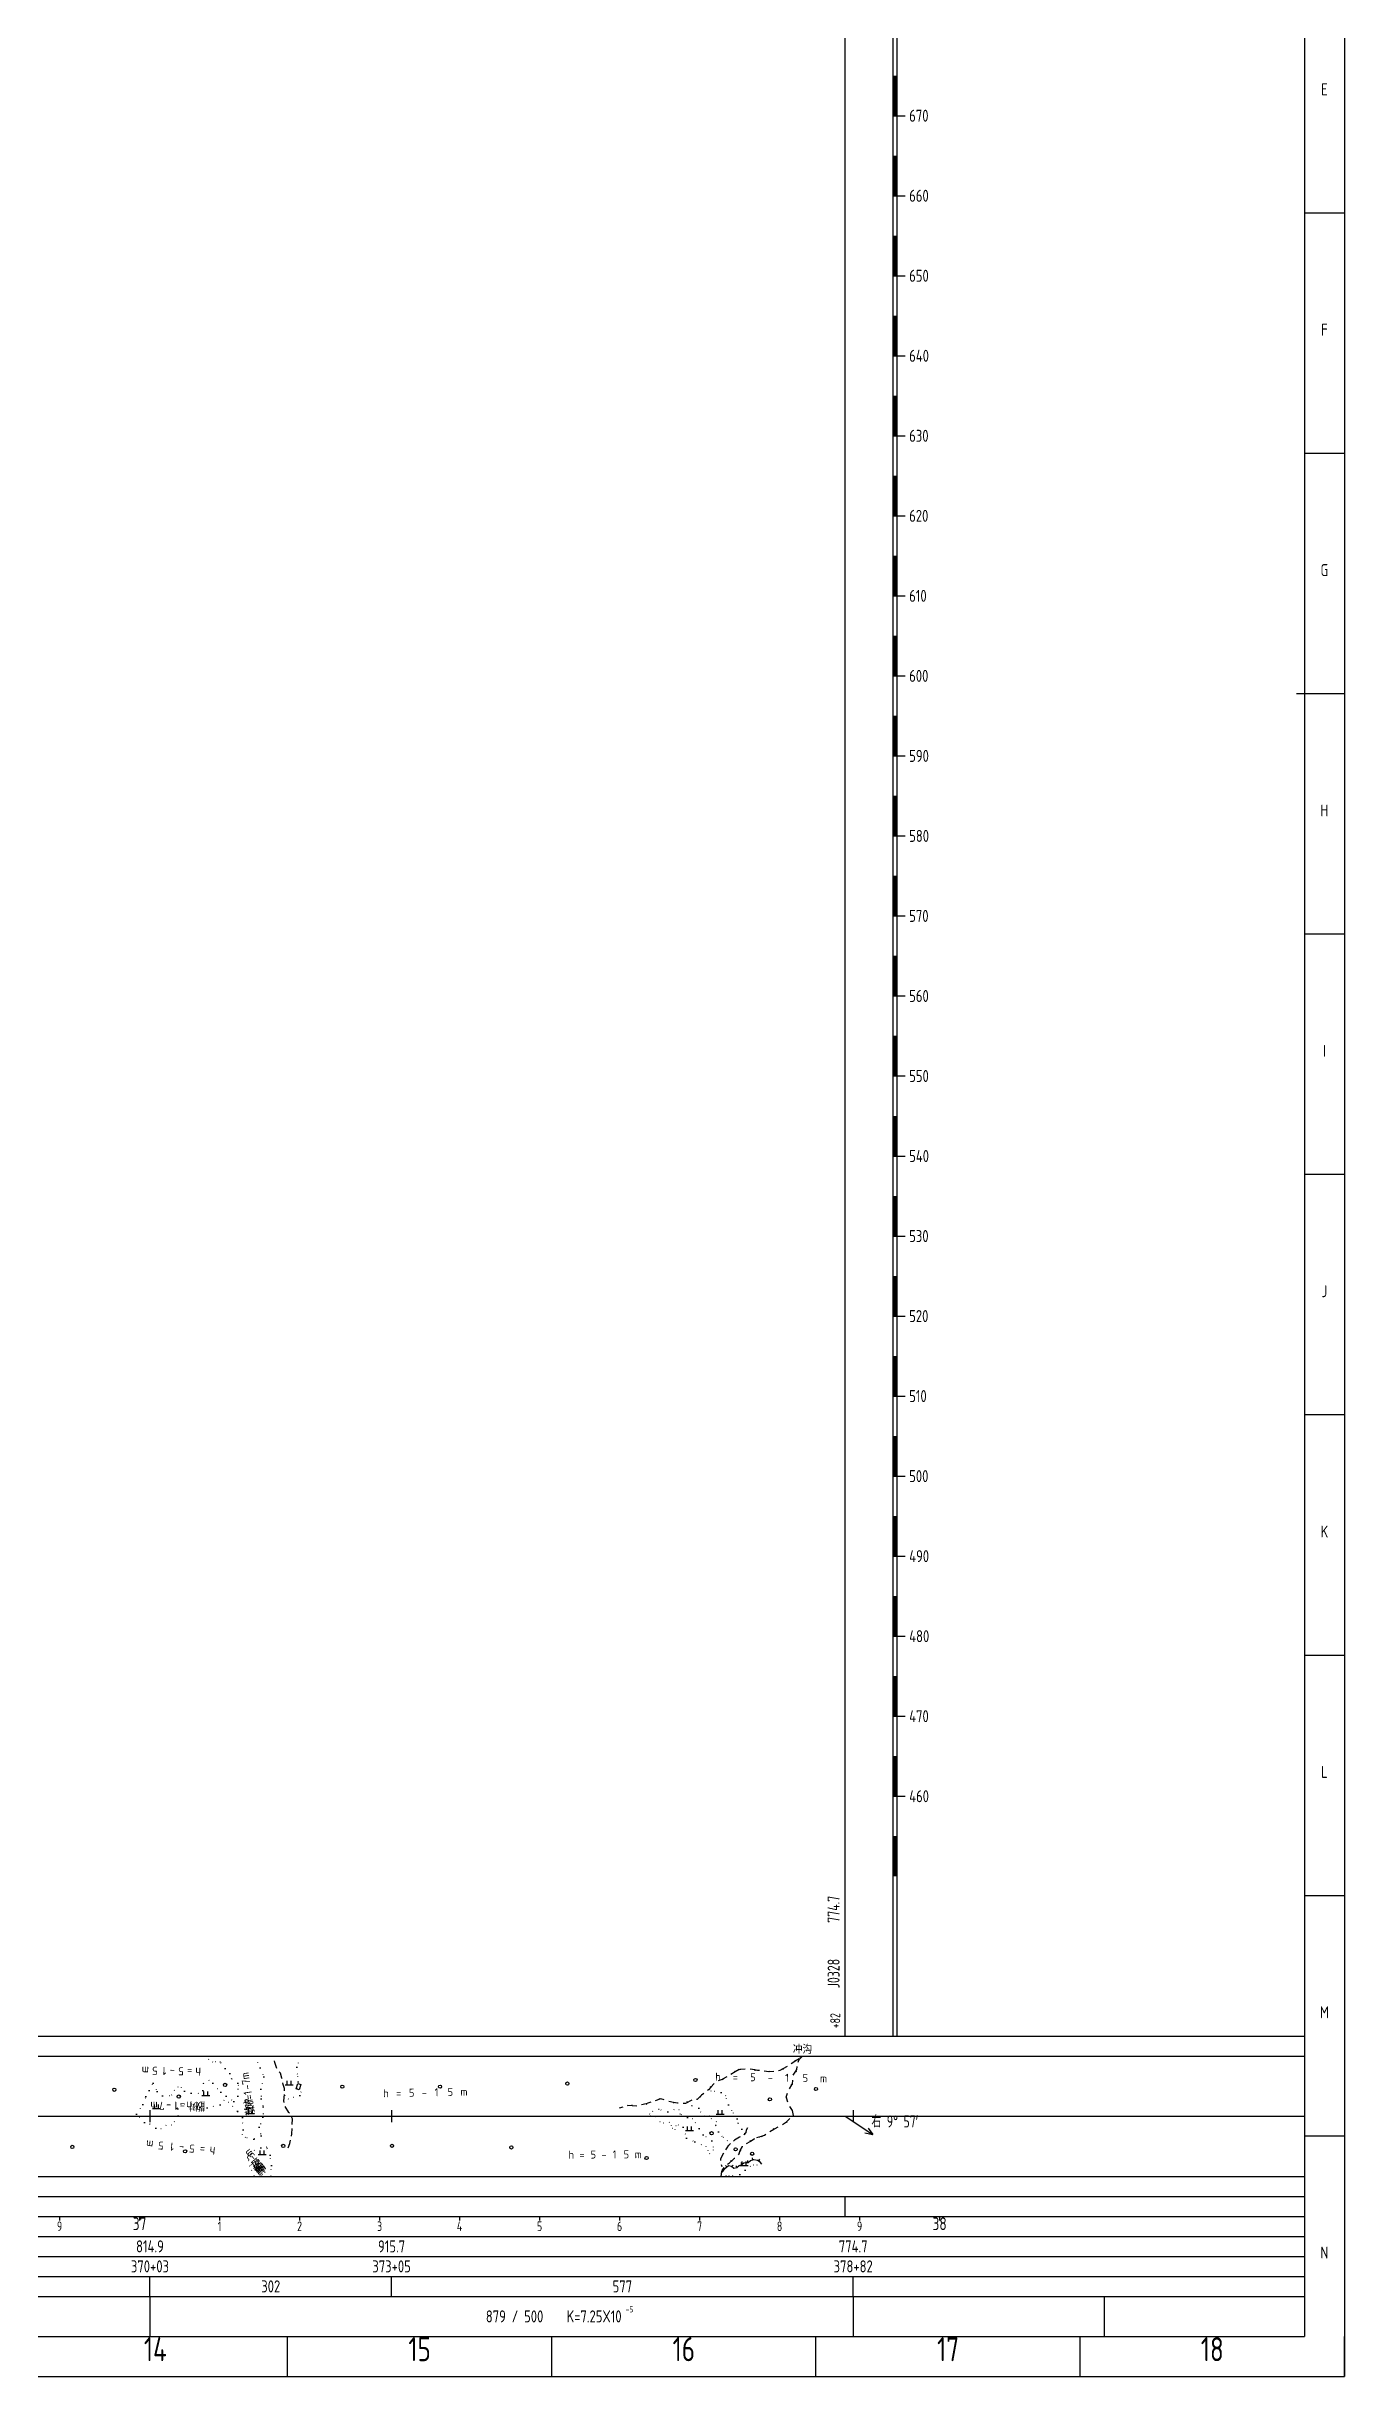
# Model space of a CAD drawing. Header units: millimetres. Extents: x 6482 to 7719, y 775 to 2743.
# Drawn here: x 7377 to 7701, y 775 to 1357 of the extents above; entities that cross this region are included whole.
import ezdxf
from ezdxf.enums import TextEntityAlignment as Align

# ---------------------------------------------------------------- set-up
doc = ezdxf.new("R2010")
doc.units = ezdxf.units.MM
doc.header["$LTSCALE"] = 5
doc.linetypes.add('DOT', pattern=[6.35, 0, -6.35])
for name, color, linetype in [('1', 3, 'Continuous'), ('4', 1, 'Continuous'), ('5', 2, 'Continuous'), ('图框', 1, 'Continuous'), ('地物-地类界', 5, 'Continuous'), ('地物-地貌', 58, 'Continuous'), ('地物-植被', 84, 'Continuous'), ('地物-水系', 5, 'Continuous'), ('地物-注记', 1, 'Continuous'), ('地物-道路', 1, 'Continuous'), ('待测房屋', 170, 'Continuous'), ('标注', 3, 'Continuous')]:
    doc.layers.add(name, color=color, linetype=linetype)
doc.styles.get("Standard").update_dxf_attribs({"font": 'tssdeng.shx', "width": 0.8, "bigfont": 'tssdchn.shx'})

# ---------------------------------------------------------------- blocks, each defined once
blk = doc.blocks.new('7165851')
at = {"layer": '图框'}
for p, q in [((7588.4, 860), (7588.4, 2700)), ((7589.4, 860), (7589.4, 2700)), ((7588.6, 1340), (7588.6, 1350)), ((7588.8, 1340), (7588.8, 1350)), ((7589, 1340), (7589, 1350)), ((7589.2, 1340), (7589.2, 1350)), ((7588.4, 1340), (7591.4, 1340)), ((7588.6, 1320), (7588.6, 1330)), ((7588.8, 1320), (7588.8, 1330)), ((7589, 1320), (7589, 1330)), ((7589.2, 1320), (7589.2, 1330)), ((7588.4, 1320), (7591.4, 1320)), ((7588.6, 1300), (7588.6, 1310)), ((7588.8, 1300), (7588.8, 1310)), ((7589, 1300), (7589, 1310)), ((7589.2, 1300), (7589.2, 1310)), ((7588.4, 1300), (7591.4, 1300)), ((7588.6, 1280), (7588.6, 1290)), ((7588.8, 1280), (7588.8, 1290)), ((7589, 1280), (7589, 1290)), ((7589.2, 1280), (7589.2, 1290)), ((7588.4, 1280), (7591.4, 1280)), ((7588.6, 1260), (7588.6, 1270)), ((7588.8, 1260), (7588.8, 1270)), ((7589, 1260), (7589, 1270)), ((7589.2, 1260), (7589.2, 1270)), ((7588.4, 1260), (7591.4, 1260)), ((7588.6, 1240), (7588.6, 1250)), ((7588.8, 1240), (7588.8, 1250)), ((7589, 1240), (7589, 1250)), ((7589.2, 1240), (7589.2, 1250)), ((7588.4, 1240), (7591.4, 1240)), ((7588.6, 1220), (7588.6, 1230)), ((7588.8, 1220), (7588.8, 1230)), ((7589, 1220), (7589, 1230)), ((7589.2, 1220), (7589.2, 1230)), ((7588.4, 1220), (7591.4, 1220)), ((7588.6, 1200), (7588.6, 1210)), ((7588.8, 1200), (7588.8, 1210)), ((7589, 1200), (7589, 1210)), ((7589.2, 1200), (7589.2, 1210)), ((7588.4, 1200), (7591.4, 1200)), ((7588.6, 1180), (7588.6, 1190)), ((7588.8, 1180), (7588.8, 1190)), ((7589, 1180), (7589, 1190)), ((7589.2, 1180), (7589.2, 1190)), ((7588.4, 1180), (7591.4, 1180)), ((7588.6, 1160), (7588.6, 1170)), ((7588.8, 1160), (7588.8, 1170)), ((7589, 1160), (7589, 1170)), ((7589.2, 1160), (7589.2, 1170)), ((7588.4, 1160), (7591.4, 1160)), ((7588.6, 1140), (7588.6, 1150)), ((7588.8, 1140), (7588.8, 1150)), ((7589, 1140), (7589, 1150)), ((7589.2, 1140), (7589.2, 1150)), ((7588.4, 1140), (7591.4, 1140)), ((7588.6, 1120), (7588.6, 1130)), ((7588.8, 1120), (7588.8, 1130)), ((7589, 1120), (7589, 1130)), ((7589.2, 1120), (7589.2, 1130)), ((7588.4, 1120), (7591.4, 1120)), ((7588.6, 1100), (7588.6, 1110)), ((7588.8, 1100), (7588.8, 1110)), ((7589, 1100), (7589, 1110)), ((7589.2, 1100), (7589.2, 1110)), ((7588.4, 1100), (7591.4, 1100)), ((7588.6, 1080), (7588.6, 1090)), ((7588.8, 1080), (7588.8, 1090)), ((7589, 1080), (7589, 1090)), ((7589.2, 1080), (7589.2, 1090)), ((7588.4, 1080), (7591.4, 1080)), ((7588.6, 1060), (7588.6, 1070)), ((7588.8, 1060), (7588.8, 1070)), ((7589, 1060), (7589, 1070)), ((7589.2, 1060), (7589.2, 1070)), ((7588.4, 1060), (7591.4, 1060)), ((7588.6, 1040), (7588.6, 1050)), ((7588.8, 1040), (7588.8, 1050)), ((7589, 1040), (7589, 1050)), ((7589.2, 1040), (7589.2, 1050)), ((7588.4, 1040), (7591.4, 1040)), ((7588.6, 1020), (7588.6, 1030)), ((7588.8, 1020), (7588.8, 1030)), ((7589, 1020), (7589, 1030)), ((7589.2, 1020), (7589.2, 1030)), ((7588.4, 1020), (7591.4, 1020)), ((7588.6, 1000), (7588.6, 1010)), ((7588.8, 1000), (7588.8, 1010)), ((7589, 1000), (7589, 1010)), ((7589.2, 1000), (7589.2, 1010)), ((7588.4, 1000), (7591.4, 1000)), ((7588.6, 980), (7588.6, 990)), ((7588.8, 980), (7588.8, 990)), ((7589, 980), (7589, 990)), ((7589.2, 980), (7589.2, 990)), ((7588.4, 980), (7591.4, 980)), ((7588.6, 960), (7588.6, 970)), ((7588.8, 960), (7588.8, 970)), ((7589, 960), (7589, 970)), ((7589.2, 960), (7589.2, 970)), ((7588.4, 960), (7591.4, 960)), ((7588.6, 940), (7588.6, 950)), ((7588.8, 940), (7588.8, 950)), ((7589, 940), (7589, 950)), ((7589.2, 940), (7589.2, 950)), ((7588.4, 940), (7591.4, 940)), ((7588.6, 920), (7588.6, 930)), ((7588.8, 920), (7588.8, 930)), ((7589, 920), (7589, 930)), ((7589.2, 920), (7589.2, 930)), ((7588.4, 920), (7591.4, 920)), ((7588.6, 900), (7588.6, 910)), ((7588.8, 900), (7588.8, 910)), ((7589, 900), (7589, 910)), ((7589.2, 900), (7589.2, 910))]:
    blk.add_line(p, q, dxfattribs=at)
at = {"layer": '图框', "width": 0.8}
for s, p in [('670', (7592.4, 1338.5)), ('660', (7592.4, 1318.5)), ('650', (7592.4, 1298.5)), ('640', (7592.4, 1278.5)), ('630', (7592.4, 1258.5)), ('620', (7592.4, 1238.5)), ('610', (7592.4, 1218.5)), ('600', (7592.4, 1198.5)), ('590', (7592.4, 1178.5)), ('580', (7592.4, 1158.5)), ('570', (7592.4, 1138.5)), ('560', (7592.4, 1118.5)), ('550', (7592.4, 1098.5)), ('540', (7592.4, 1078.5)), ('530', (7592.4, 1058.5)), ('520', (7592.4, 1038.5)), ('510', (7592.4, 1018.5)), ('500', (7592.4, 998.5)), ('490', (7592.4, 978.5)), ('480', (7592.4, 958.5)), ('470', (7592.4, 938.5)), ('460', (7592.4, 918.5))]:
    blk.add_text(s, height=3, dxfattribs=at).set_placement(p)
blk = doc.blocks.new('7165855115')
at = {"layer": '地物-道路'}
for p, q in [((7433.83, 853.43), (7433.74, 853.87)), ((7434.32, 851.96), (7433.83, 853.43)), ((7435.23, 850.79), (7434.91, 851.16)), ((7435.56, 849.57), (7435.23, 850.79)), ((7435.61, 849.33), (7435.56, 849.57)), ((7435.9, 847.97), (7435.82, 848.36)), ((7436.22, 846.97), (7435.9, 847.97)), ((7436.08, 843.9), (7436.2, 845.42)), ((7436.25, 846.41), (7436.22, 846.97)), ((7436.16, 843.43), (7436.08, 843.9)), ((7437.34, 840.97), (7436.36, 842.45)), ((7437.45, 840.78), (7437.34, 840.97)), ((7438.24, 839.41), (7437.95, 839.91)), ((7438.18, 837.99), (7438.24, 839.41)), ((7437.16, 832.12), (7437.54, 833.22)), ((7437.54, 833.22), (7437.73, 834.03)), ((7437.95, 835), (7438.09, 835.61)), ((7438.09, 835.61), (7438.14, 836.99))]:
    blk.add_line(p, q, dxfattribs=at)
blk = doc.blocks.new('k9220')
at = {"layer": '地物-植被'}
for p, q in [((-1, 0), (1, 0)), ((-0.5, 0), (-0.5, 1)), ((0.5, 0), (0.5, 1))]:
    blk.add_line(p, q, dxfattribs=at)
blk = doc.blocks.new('k9371')
at = {"layer": '地物-植被'}
blk.add_circle((0, 0), 0.4, dxfattribs=at)
blk = doc.blocks.new('7165856116')
at = {"layer": '地物-道路'}
for p, q in [((7547.71, 833.21), (7546.95, 832.37)), ((7548.76, 834.03), (7548.49, 833.83)), ((7549.99, 834.78), (7548.76, 834.03)), ((7550.18, 834.89), (7549.99, 834.78)), ((7551.06, 835.4), (7551.05, 835.39)), ((7551.54, 835.94), (7551.06, 835.4)), ((7551.64, 836.53), (7551.54, 835.94)), ((7551.95, 837.12), (7551.64, 836.53)), ((7545.54, 830.05), (7545.22, 829.28)), ((7545.22, 829.28), (7545.25, 828.97)), ((7545.38, 827.98), (7545.54, 827.48)), ((7546.02, 830.76), (7545.54, 830.05)), ((7546.61, 831.84), (7546.51, 831.63)), ((7546.95, 832.37), (7546.61, 831.84))]:
    blk.add_line(p, q, dxfattribs=at)
blk = doc.blocks.new('7165856117')
at = {"layer": '地物-水系'}
for p, q in [((7551.7, 833.24), (7552.62, 833.71)), ((7552.62, 833.71), (7552.76, 833.8)), ((7552.76, 833.8), (7552.64, 833.97)), ((7552.76, 833.8), (7553.63, 834.38)), ((7553.63, 834.38), (7553.77, 834.44)), ((7554.9, 834.84), (7555.04, 834.89)), ((7545.64, 826.44), (7546.12, 827.25)), ((7547.01, 828.02), (7547.45, 828.39)), ((7547.45, 828.39), (7547.92, 828.81)), ((7547.92, 828.81), (7547.79, 828.96)), ((7547.92, 828.81), (7548.11, 828.98)), ((7548.11, 828.98), (7548.75, 829.51)), ((7548.75, 829.51), (7548.84, 829.58)), ((7549.72, 830.37), (7549.91, 830.6)), ((7549.91, 830.6), (7550.02, 831.17)), ((7550.02, 831.17), (7550.18, 831.45)), ((7550.18, 831.45), (7550.74, 832.49)), ((7550.18, 831.45), (7550.35, 831.36)), ((7550.74, 832.49), (7550.76, 832.5)), ((7545.39, 825), (7545.59, 826.18)), ((7545.59, 826.18), (7545.64, 826.44)), ((7545.59, 826.18), (7545.79, 826.15))]:
    blk.add_line(p, q, dxfattribs=at)
blk = doc.blocks.new('7165856118')
at = {"layer": '地物-地貌'}
for p, q in [((7545.82, 826.21), (7546.34, 826.94)), ((7546.34, 826.94), (7547.19, 827.71)), ((7546.79, 827.35), (7546.45, 827.72)), ((7547.19, 827.71), (7547.96, 827.56)), ((7547.96, 827.56), (7548.57, 827.05)), ((7548.09, 827.45), (7548.41, 827.83)), ((7548.57, 827.05), (7549.34, 827.2)), ((7549.41, 827.27), (7549.07, 827.64)), ((7549.34, 827.2), (7549.91, 827.74)), ((7549.91, 827.74), (7550.38, 827.89)), ((7550.64, 828.07), (7550.36, 828.48)), ((7550.38, 827.89), (7551.08, 828.37)), ((7551.08, 828.37), (7551.68, 828.48)), ((7551.68, 828.48), (7552.18, 828.5)), ((7552.04, 828.5), (7552.02, 829)), ((7552.18, 828.5), (7552.74, 829)), ((7552.74, 829), (7553.56, 829.17)), ((7553.34, 829.13), (7553.24, 829.61)), ((7553.56, 829.17), (7554.45, 829.07)), ((7554.45, 829.07), (7554.86, 828.82)), ((7554.77, 828.87), (7555.03, 829.3)), ((7554.86, 828.82), (7555.49, 828.03))]:
    blk.add_line(p, q, dxfattribs=at)
blk = doc.blocks.new('7165856119')
at = {"layer": '地物-水系'}
for p, q in [((7548.87, 851.09), (7547.83, 850.49)), ((7548.87, 851.09), (7548.77, 851.26)), ((7549.91, 851.69), (7548.87, 851.09)), ((7530.04, 844.31), (7528.91, 843.91)), ((7530.04, 844.31), (7529.98, 844.49)), ((7530.28, 844.39), (7530.04, 844.31)), ((7531.18, 844.09), (7530.28, 844.39)), ((7540.13, 844.93), (7539.39, 844.21)), ((7540.15, 844.95), (7540.13, 844.93)), ((7540.52, 845.29), (7540.15, 844.95)), ((7540.15, 844.95), (7540.28, 844.8)), ((7541.06, 845.72), (7540.52, 845.29)), ((7542.22, 846.65), (7542, 846.47)), ((7542.85, 847.31), (7542.22, 846.65)), ((7542.85, 847.31), (7542.71, 847.45)), ((7543.68, 848.18), (7542.85, 847.31)), ((7545.66, 849.24), (7544.62, 848.87)), ((7545.75, 849.29), (7545.66, 849.24)), ((7546.79, 849.89), (7545.75, 849.29)), ((7545.75, 849.29), (7545.85, 849.12)), ((7520.79, 842.28), (7519.92, 842)), ((7522.07, 842.7), (7521.93, 842.66)), ((7523.12, 842.63), (7522.07, 842.7)), ((7523.12, 842.63), (7523.13, 842.83)), ((7524.31, 842.56), (7523.12, 842.63)), ((7526.64, 843.15), (7525.48, 842.85)), ((7527.05, 843.25), (7526.64, 843.15)), ((7526.64, 843.15), (7526.69, 842.95)), ((7527.78, 843.51), (7527.05, 843.25)), ((7533.5, 843.49), (7532.33, 843.73)), ((7533.5, 843.49), (7533.46, 843.29)), ((7534.51, 843.28), (7533.5, 843.49)), ((7534.68, 843.27), (7534.51, 843.28)), ((7536.49, 843.21), (7535.88, 843.23)), ((7537.01, 843.49), (7536.49, 843.21)), ((7537.01, 843.49), (7536.91, 843.67)), ((7537.53, 843.79), (7537.01, 843.49)), ((7538.07, 844.05), (7537.53, 843.79)), ((7539.39, 844.21), (7539.24, 844.21))]:
    blk.add_line(p, q, dxfattribs=at)
blk = doc.blocks.new('7165857120')
at = {"layer": '地物-水系'}
for p, q in [((7563.43, 850.25), (7564.06, 851.28)), ((7564.06, 851.28), (7564.3, 851.67)), ((7564.06, 851.28), (7564.23, 851.17)), ((7564.3, 851.67), (7564.38, 852.41)), ((7564.65, 853.57), (7564.89, 854.2)), ((7564.89, 854.2), (7565.26, 854.57)), ((7565.26, 854.57), (7565.12, 854.71)), ((7565.26, 854.57), (7565.69, 855)), ((7561.68, 844.76), (7561.99, 845.78)), ((7561.72, 844.64), (7561.68, 844.76)), ((7561.72, 844.64), (7561.91, 844.7)), ((7562.09, 843.5), (7561.72, 844.64)), ((7562.48, 846.87), (7563.1, 847.9)), ((7563.1, 847.9), (7562.93, 848)), ((7563.1, 847.9), (7563.19, 848.05)), ((7563.19, 848.05), (7563.29, 849.07)), ((7561.48, 838.42), (7561.7, 838.63)), ((7561.7, 838.63), (7562.6, 839.43)), ((7561.7, 838.63), (7561.84, 838.48)), ((7563.24, 841.48), (7562.58, 842.42)), ((7563.25, 841.42), (7563.05, 841.39)), ((7563.25, 841.42), (7563.24, 841.48)), ((7563.46, 840.24), (7563.25, 841.42)), ((7554.34, 834.69), (7555.49, 835.05)), ((7555.49, 835.05), (7556.21, 835.27)), ((7555.49, 835.05), (7555.55, 834.86)), ((7556.21, 835.27), (7556.58, 835.52)), ((7557.59, 836.17), (7558.6, 836.82)), ((7558.6, 836.82), (7558.49, 836.99)), ((7558.6, 836.82), (7558.86, 836.99)), ((7558.86, 836.99), (7559.64, 837.41)), ((7560.69, 837.99), (7561.48, 838.42))]:
    blk.add_line(p, q, dxfattribs=at)
blk = doc.blocks.new('7165857121')
at = {"layer": '地物-水系'}
for p, q in [((7550.23, 851.69), (7549.95, 851.66)), ((7550.23, 851.69), (7550.21, 851.89)), ((7551.42, 851.79), (7550.23, 851.69)), ((7553.8, 851.58), (7552.61, 851.75)), ((7553.8, 851.58), (7553.78, 851.38)), ((7554.47, 851.49), (7553.8, 851.58)), ((7554.99, 851.42), (7554.47, 851.49)), ((7557.35, 851.08), (7556.18, 851.25)), ((7557.37, 851.09), (7557.34, 851.29)), ((7557.37, 851.09), (7557.35, 851.08)), ((7558.56, 851.24), (7557.37, 851.09)), ((7560.07, 851.44), (7559.75, 851.4)), ((7560.83, 851.87), (7560.07, 851.44)), ((7561.87, 852.47), (7560.83, 851.87)), ((7560.83, 851.87), (7560.93, 851.7)), ((7563.8, 853.74), (7562.88, 853.12)), ((7563.88, 853.79), (7563.78, 853.96)), ((7563.88, 853.79), (7563.8, 853.74)), ((7564.93, 854.36), (7563.88, 853.79))]:
    blk.add_line(p, q, dxfattribs=at)

msp = doc.modelspace()

# ---------------------------------------------------------------- linework, layer by layer
at = {"layer": '4', "linetype": 'Continuous'}
for p, q in [((7402.6, 841.5), (7402.6, 838.5)), ((7463, 841.5), (7463, 838.5)), ((7578.4, 841.5), (7578.4, 838.5)), ((7402.6, 795), (7402.6, 800)), ((7463, 795), (7463, 800)), ((7578.4, 795), (7578.4, 800)), ((7402.6, 795), (7402.6, 785)), ((7402.6, 795), (7402.6, 785)), ((7578.4, 795), (7578.4, 785))]:
    msp.add_line(p, q, dxfattribs=at)
at = {"layer": '图框', "linetype": 'Continuous'}
for p, q in [((7701.2, 1616), (7701.2, 775)), ((7691.2, 1606), (7691.2, 785)), ((7701.2, 1315.64), (7691.2, 1315.64)), ((7701.2, 1255.57), (7691.2, 1255.57)), ((7701.2, 1195.5), (7689.2, 1195.5)), ((7701.2, 1195.5), (7691.2, 1195.5)), ((7701.2, 1135.43), (7691.2, 1135.43)), ((7701.2, 1075.36), (7691.2, 1075.36)), ((7701.2, 1015.29), (7691.2, 1015.29)), ((7701.2, 955.21), (7691.2, 955.21)), ((7701.2, 895.14), (7691.2, 895.14)), ((6537.2, 860), (7691.2, 860)), ((6587.2, 855), (7691.2, 855)), ((6587.2, 840), (7691.2, 840)), ((7701.2, 835.07), (7691.2, 835.07)), ((6587.2, 825), (7691.2, 825)), ((6537.2, 820), (7691.2, 820)), ((6537.2, 815), (7691.2, 815)), ((6537.2, 810), (7691.2, 810)), ((7380, 815), (7380, 814)), ((7400, 815), (7400, 814)), ((7420, 815), (7420, 814)), ((7440, 815), (7440, 814)), ((7460, 815), (7460, 814)), ((7480, 815), (7480, 814)), ((7500, 815), (7500, 814)), ((7520, 815), (7520, 814)), ((7540, 815), (7540, 814)), ((7560, 815), (7560, 814)), ((7580, 815), (7580, 814)), ((7600, 815), (7600, 814)), ((6537.2, 805), (7691.2, 805)), ((6537.2, 800), (7691.2, 800)), ((6537.2, 795), (7691.2, 795)), ((7641.2, 785), (7641.2, 795)), ((6537.2, 785), (7691.2, 785)), ((7436.98, 775), (7436.98, 785)), ((7503.03, 775), (7503.03, 785)), ((7569.09, 775), (7569.09, 785)), ((7635.14, 775), (7635.14, 785)), ((7701.2, 775), (7701.2, 785)), ((6512.2, 775), (7701.2, 775))]:
    msp.add_line(p, q, dxfattribs=at)
at = {"layer": '地物-地类界', "color": 3, "linetype": 'DOT', "ltscale": 0.05}
for p, q in [((7417.28, 854.22), (7416.35, 855)), ((7418.33, 853.54), (7417.28, 854.22)), ((7419.07, 853.62), (7418.33, 853.54)), ((7420.2, 853.53), (7419.07, 853.62)), ((7421.38, 851.95), (7420.2, 853.53)), ((7422.54, 850.7), (7421.38, 851.95)), ((7422.95, 849.39), (7422.54, 850.7)), ((7428.7, 855), (7430.15, 852.08)), ((7430.15, 852.08), (7431.06, 849.83)), ((7440.2, 855), (7439.31, 852.28)), ((7439.31, 852.28), (7439.48, 850.04)), ((7400.86, 842.93), (7401.6, 844.95)), ((7401.6, 844.95), (7403.39, 848.28)), ((7403.39, 848.28), (7404.4, 846.21)), ((7404.4, 846.21), (7405.77, 845.15)), ((7405.77, 845.15), (7408.02, 845.27)), ((7408.02, 845.27), (7408.65, 846.43)), ((7408.65, 846.43), (7409.58, 847.41)), ((7409.58, 847.41), (7410.38, 847.31)), ((7410.38, 847.31), (7411.22, 846.28)), ((7411.22, 846.28), (7412.93, 845.79)), ((7412.93, 845.79), (7414.65, 845.74)), ((7414.65, 845.74), (7415.81, 846.48)), ((7415.81, 846.48), (7415.99, 848.22)), ((7415.99, 848.22), (7417.34, 849.04)), ((7417.34, 849.04), (7418.35, 848.26)), ((7418.35, 848.26), (7420.28, 846.06)), ((7420.28, 846.06), (7423.59, 843.69)), ((7424.54, 848.29), (7422.95, 849.39)), ((7423.59, 843.69), (7424.59, 845.05)), ((7424.71, 847.7), (7424.54, 848.29)), ((7424.59, 845.05), (7424.71, 847.7)), ((7431.06, 849.83), (7430.29, 846.77)), ((7430.29, 846.77), (7430.41, 844.41)), ((7430.41, 844.41), (7430.93, 842.36)), ((7436.42, 845.22), (7436.28, 845.42)), ((7437.2, 844.31), (7436.42, 845.22)), ((7440.08, 845.2), (7437.2, 844.31)), ((7439.65, 848.6), (7439.4, 846.88)), ((7439.4, 846.88), (7440.38, 846.1)), ((7439.48, 850.04), (7439.65, 848.6)), ((7440.38, 846.1), (7440.08, 845.2)), ((7542.9, 846.3), (7541.8, 846.21)), ((7545.43, 845.93), (7542.9, 846.3)), ((7546.58, 845.12), (7545.43, 845.93)), ((7547.21, 842.83), (7546.58, 845.12)), ((7399.26, 840.54), (7400.86, 842.93)), ((7401.24, 838.44), (7399.26, 840.54)), ((7409.65, 840.09), (7408.05, 837.75)), ((7410.41, 842.94), (7409.56, 841.84)), ((7409.56, 841.84), (7409.65, 840.09)), ((7412.9, 843.15), (7410.41, 842.94)), ((7415.15, 842.31), (7412.9, 843.15)), ((7416.87, 842.16), (7415.15, 842.31)), ((7420.12, 842.85), (7416.87, 842.16)), ((7421.16, 844.01), (7420.12, 842.85)), ((7422.34, 843.44), (7421.16, 844.01)), ((7424.48, 841.25), (7422.34, 843.44)), ((7425.7, 839.74), (7424.48, 841.25)), ((7425.87, 836.59), (7425.7, 839.74)), ((7430.83, 839.75), (7429.91, 837.32)), ((7430.93, 842.36), (7430.83, 839.75)), ((7528.31, 841.3), (7527.52, 840.66)), ((7527.52, 840.66), (7527.69, 840.16)), ((7527.69, 840.16), (7528.97, 839.93)), ((7529.86, 841.74), (7528.31, 841.3)), ((7528.97, 839.93), (7530.03, 838.7)), ((7532.05, 841.12), (7529.86, 841.74)), ((7530.03, 838.7), (7530.96, 838.4)), ((7530.96, 838.4), (7532.42, 838.51)), ((7533.62, 841.68), (7532.05, 841.12)), ((7532.42, 838.51), (7532.88, 837.73)), ((7534.92, 841.63), (7533.62, 841.68)), ((7535.21, 840.49), (7534.92, 841.63)), ((7537.02, 839.74), (7535.21, 840.49)), ((7538.32, 839.34), (7537.02, 839.74)), ((7538.05, 842.62), (7537.3, 843.17)), ((7539.81, 842.07), (7538.05, 842.62)), ((7539.89, 836.92), (7538.32, 839.34)), ((7540.28, 841.06), (7539.81, 842.07)), ((7541.33, 840.04), (7540.28, 841.06)), ((7542.52, 840), (7541.33, 840.04)), ((7542.99, 839.39), (7542.52, 840)), ((7544.21, 838.66), (7542.99, 839.39)), ((7544.08, 837.74), (7544.21, 838.66)), ((7548.09, 841.47), (7547.21, 842.83)), ((7549.4, 839.34), (7548.09, 841.47)), ((7549.68, 838.24), (7549.4, 839.34)), ((7402.55, 838.06), (7401.24, 838.44)), ((7404.04, 837.06), (7402.55, 838.06)), ((7405.38, 836.85), (7404.04, 837.06)), ((7406.67, 837.79), (7405.38, 836.85)), ((7408.05, 837.75), (7406.67, 837.79)), ((7425.73, 835.42), (7425.87, 836.59)), ((7426.46, 834.74), (7425.73, 835.42)), ((7428.59, 834.27), (7426.46, 834.74)), ((7430.37, 835.11), (7428.59, 834.27)), ((7429.91, 837.32), (7430.37, 835.11)), ((7532.88, 837.73), (7533.13, 837.06)), ((7533.13, 837.06), (7533.91, 836.72)), ((7533.91, 836.72), (7534.09, 837.68)), ((7534.09, 837.68), (7534.68, 837.86)), ((7534.68, 837.86), (7535.93, 837.26)), ((7535.93, 837.26), (7536.76, 834.51)), ((7536.76, 834.51), (7538.82, 833.61)), ((7538.82, 833.61), (7541.53, 832.43)), ((7540.88, 835.37), (7539.89, 836.92)), ((7543.05, 833.89), (7540.88, 835.37)), ((7543.5, 832.3), (7543.05, 833.89)), ((7544.74, 836.09), (7544.08, 837.74)), ((7545.64, 834.95), (7544.74, 836.09)), ((7545.98, 834.72), (7545.64, 834.95)), ((7547.01, 833.91), (7545.98, 834.72)), ((7547.19, 832.66), (7547.01, 833.91)), ((7550.6, 836.75), (7549.68, 838.24)), ((7551.34, 835.74), (7550.6, 836.75)), ((7427.97, 831.22), (7427.13, 830.43)), ((7427.13, 830.43), (7427.26, 828.99)), ((7427.26, 828.99), (7427.5, 827.64)), ((7427.5, 827.64), (7427.99, 826.51)), ((7430.31, 832.16), (7427.97, 831.22)), ((7431.78, 832.25), (7430.31, 832.16)), ((7432.67, 830.29), (7431.78, 832.25)), ((7432.97, 827.75), (7432.67, 830.29)), ((7432.78, 825.02), (7432.97, 827.75)), ((7541.53, 832.43), (7542.06, 831.54)), ((7542.06, 831.54), (7542.47, 830.65)), ((7542.46, 830.65), (7543.44, 831.54)), ((7543.44, 831.54), (7543.5, 832.3)), ((7552.69, 827.53), (7551.37, 826.51)), ((7553.57, 827.83), (7552.69, 827.53)), ((7554.43, 827.8), (7553.57, 827.83)), ((7555.38, 828.18), (7554.43, 827.8)), ((7427.99, 826.51), (7428.59, 825.19)), ((7428.59, 825.19), (7428.92, 825)), ((7546.65, 825.14), (7545.81, 826.18)), ((7547.4, 825.14), (7546.65, 825.14)), ((7548.22, 825.07), (7547.4, 825.14)), ((7550.03, 825.44), (7548.22, 825.07)), ((7551.37, 826.51), (7550.03, 825.44))]:
    msp.add_line(p, q, dxfattribs=at)
at = {"layer": '待测房屋', "linetype": 'Continuous'}
msp.add_lwpolyline([(7439.6, 848.18), (7440.3, 847.95), (7439.87, 846.62), (7439.19, 846.84)], close=True, dxfattribs=at)
at = {"layer": '标注'}
for p, q in [((7576.4, 860), (7576.4, 1549.42)), ((7576.4, 815), (7576.4, 820))]:
    msp.add_line(p, q, dxfattribs=at)
at = {"layer": '标注', "linetype": 'Continuous'}
for p in [(7576.4, 840), (7581.3, 835.84), (7582.13, 837.08)]:
    msp.add_line(p, (7583.27, 835.42), dxfattribs=at)

# ---------------------------------------------------------------- block references
at = {"layer": '图框'}
msp.add_blockref('7165851', (0, 0), dxfattribs=at)
at = {"layer": '地物-地貌'}
msp.add_blockref('7165856118', (0, 0), dxfattribs=at)
at = {"layer": '地物-植被'}
for name, p in [('k9371', (7393.69, 846.64)), ('k9371', (7409.8, 844.93)), ('k9220', (7416.58, 845.24)), ('k9371', (7421.39, 847.86)), ('k9220', (7437.37, 847.91)), ('k9371', (7450.69, 847.4)), ('k9371', (7475.12, 847.4)), ('k9371', (7506.94, 848.19)), ('k9371', (7538.97, 849.08)), ('k9371', (7557.58, 844.24)), ('k9371', (7569.09, 846.82)), ('k9220', (7404.25, 841.95)), ('k9371', (7426.76, 843.83)), ('k9220', (7427.74, 840.71)), ('k9220', (7545.11, 840.57)), ('k9371', (7383.19, 832.36)), ('k9371', (7435.92, 832.6)), ('k9371', (7463.1, 832.62)), ('k9220', (7537.51, 836.43)), ('k9371', (7543, 835.78)), ('k9371', (7411.39, 831.26)), ('k9371', (7429.57, 826.86)), ('k9220', (7430.62, 830.48)), ('k9371', (7492.95, 832.23)), ('k9371', (7526.75, 829.57)), ('k9371', (7549.01, 831.74)), ('k9220', (7551.15, 827.75)), ('k9371', (7553.15, 830.65))]:
    msp.add_blockref(name, p, dxfattribs=at)
at = {"layer": '地物-水系'}
for name in ['7165856119', '7165857121', '7165857120', '7165856117']:
    msp.add_blockref(name, (0, 0), dxfattribs=at)
at = {"layer": '地物-道路'}
for name in ['7165855115', '7165856116']:
    msp.add_blockref(name, (0, 0), dxfattribs=at)

# ---------------------------------------------------------------- texts
at = {"layer": '1', "linetype": 'Continuous', "width": 0.8}
for s, p in [('370+03', (7402.6, 801)), ('814.9', (7402.6, 806)), ('373+05', (7463, 801)), ('915.7', (7463, 806)), ('378+82', (7578.4, 801)), ('774.7', (7578.4, 806))]:
    msp.add_text(s, height=3, dxfattribs=at).set_placement(p, align=Align.CENTER)
msp.add_text('-5', height=1.5, dxfattribs=at).set_placement((7521.5, 791))
msp.add_text('879 / 500    K=7.25X10', height=3, dxfattribs=at).set_placement((7520.5, 788.5), align=Align.RIGHT)
at = {"layer": '5', "linetype": 'Continuous', "width": 0.8}
for s, p in [('302', (7432.8, 796)), ('577', (7520.7, 796))]:
    msp.add_text(s, height=3, dxfattribs=at).set_placement(p, align=Align.CENTER)
at = {"layer": '图框', "linetype": 'Continuous', "width": 0.8}
for s, height, p in [('E', 3, (7696.2, 1344.18)), ('F', 3, (7696.2, 1284.11)), ('G', 3, (7696.2, 1224.04)), ('H', 3, (7696.2, 1163.96)), ('I', 3, (7696.2, 1103.89)), ('J', 3, (7696.2, 1043.82)), ('K', 3, (7696.2, 983.75)), ('L', 3, (7696.2, 923.68)), ('M', 3, (7696.2, 863.61)), ('9', 2.4, (7380, 810.6)), ('37', 3.2, (7400, 810.6)), ('1', 2.4, (7420, 810.6)), ('2', 2.4, (7440, 810.6)), ('3', 2.4, (7460, 810.6)), ('4', 2.4, (7480, 810.6)), ('5', 2.4, (7500, 810.6)), ('6', 2.4, (7520, 810.6)), ('7', 2.4, (7540, 810.6)), ('8', 2.4, (7560, 810.6)), ('9', 2.4, (7580, 810.6)), ('38', 3.2, (7600, 810.6)), ('N', 3, (7696.2, 803.54)), ('14', 6, (7403.95, 777)), ('15', 6, (7470.01, 777)), ('16', 6, (7536.06, 777)), ('17', 6, (7602.12, 777)), ('18', 6, (7668.17, 777))]:
    msp.add_text(s, height=height, dxfattribs=at).set_placement(p, align=Align.BOTTOM_CENTER)
at = {"layer": '地物-注记', "linetype": 'Continuous'}
msp.add_text('冲沟', height=2, dxfattribs=at).set_placement((7563.33, 855.05), align=Align.BOTTOM_LEFT)
for s, rotation, p in [('m', 178.98936, (7402.35, 853.01)), ('5', 178.98936, (7404.53, 852.98)), ('1', 178.98936, (7406.7, 852.94)), ('-', 178.98936, (7408.87, 852.9)), ('5', 178.98936, (7411.05, 852.86)), ('=', 178.98936, (7413.22, 852.82)), ('h', 178.98936, (7415.39, 852.78)), ('m', 98.89323, (7428.09, 849.45)), ('h', 359.13367, (7543.89, 848.31)), ('5', 359.13367, (7552.62, 848.18)), ('1', 359.13367, (7561.35, 848.04)), ('5', 359.13367, (7565.71, 847.98)), ('7', 98.89323, (7428.29, 848.18)), ('1', 98.89323, (7428.69, 845.63)), ('-', 98.89323, (7428.49, 846.9)), ('=', 98.89323, (7428.89, 844.36)), ('h', 1.1689, (7460.93, 844.15)), ('=', 1.1689, (7464.15, 844.22)), ('5', 1.1689, (7467.37, 844.28)), ('-', 1.1689, (7470.59, 844.35)), ('1', 1.1689, (7473.81, 844.41)), ('5', 1.1689, (7477.03, 844.48)), ('m', 1.1689, (7480.24, 844.55)), ('=', 359.13367, (7548.25, 848.24)), ('-', 359.13367, (7556.98, 848.11)), ('m', 359.13367, (7570.08, 847.91)), ('m', 180.10527, (7404.51, 844.25)), ('7', 180.10527, (7406.22, 844.26)), ('-', 180.10527, (7407.93, 844.26)), ('1', 180.10527, (7409.64, 844.26)), ('=', 180.10527, (7411.35, 844.27)), ('h', 180.10527, (7413.06, 844.27)), ('树', 180.10527, (7414.77, 844.27)), ('散', 180.10527, (7416.48, 844.28)), ('树', 98.89323, (7429.29, 841.82)), ('h', 98.89323, (7429.09, 843.09)), ('散', 98.89323, (7429.49, 840.55)), ('m', 174.35819, (7403.58, 834.48)), ('5', 174.35819, (7406.16, 834.23)), ('1', 174.35819, (7408.75, 833.97)), ('5', 174.35819, (7413.91, 833.46)), ('-', 174.35819, (7411.33, 833.72)), ('=', 174.35819, (7416.5, 833.21)), ('h', 174.35819, (7419.08, 832.95)), ('m', 130.04636, (7429.02, 831.08)), ('3', 130.04636, (7429.43, 830.6)), ('1', 130.04636, (7430.24, 829.64)), ('-', 130.04636, (7429.83, 830.12)), ('树', 130.04636, (7431.45, 828.19)), ('=', 130.04636, (7430.64, 829.16)), ('h', 130.04636, (7431.05, 828.67)), ('散', 130.04636, (7431.86, 827.71)), ('星', 130.04636, (7432.26, 827.23)), ('零', 130.04636, (7432.67, 826.75)), ('h', 0.34615, (7507.23, 828.81)), ('=', 0.34615, (7509.98, 828.82)), ('5', 0.34615, (7512.74, 828.84)), ('-', 0.34615, (7515.5, 828.86)), ('1', 0.34615, (7518.26, 828.87)), ('5', 0.34615, (7521.02, 828.89)), ('m', 0.34615, (7523.78, 828.91))]:
    msp.add_text(s, height=2, rotation=rotation, dxfattribs=at).set_placement(p, align=Align.BOTTOM_LEFT)
at = {"layer": '标注', "linetype": 'Continuous', "width": 0.75}
for s, height, p in [(' 774.7', 3, (7575.9, 887)), ('J0328', 3, (7575.9, 872)), ('+82', 2.5, (7575.9, 862))]:
    msp.add_text(s, height=height, rotation=90, dxfattribs=at).set_placement(p, align=Align.BOTTOM_LEFT)
msp.add_text('右 9° 57′', height=3, dxfattribs=at).set_placement((7582.96, 836.32), align=Align.BOTTOM_LEFT)

doc.saveas('drawing.dxf')
